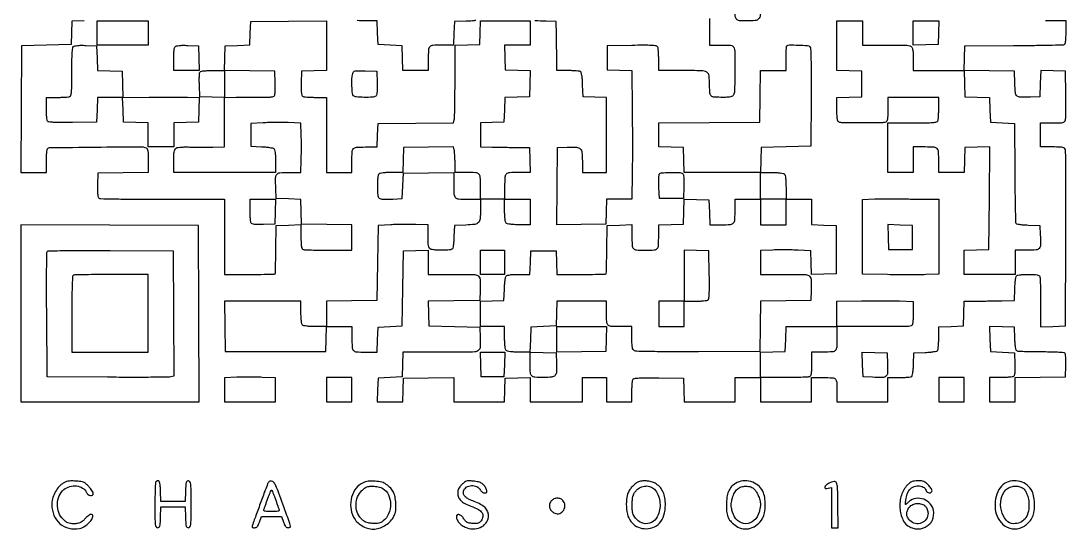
# Model space of a CAD drawing. Extents: x 156 to 936, y 95 to 969.
# Drawn here: x 156 to 936, y 95 to 474 of the extents above; entities that cross this region are included whole.
import ezdxf

# ---------------------------------------------------------------- set-up
doc = ezdxf.new("R2010")
doc.units = 0

msp = doc.modelspace()

# ---------------------------------------------------------------- linework, layer by layer
for points in [[(349.275315, 531.788914, -0.000016), (364.5, 531.706623)], [(669.841664, 475.923437, 0.00079), (669.851501, 469.24931, 0.002455), (669.887337, 464.75), (670, 456), (678.891592, 456, -0.004793), (684.396349, 455.94723, -0.053755), (686.564398, 455.671325, -0.1546), (687.677181, 455.003143, -0.121666), (688.331377, 453.75, -0.058976), (688.904316, 449.044755, -0.004002), (688.841506, 435.535192, -0.002413), (688.595883, 421.483809, -0.117814), (687.889059, 418.792704, -0.127222), (687.059359, 417.892168, -0.087347), (685.773263, 417.349961, -0.046247), (683.689277, 417.072629, -0.009968), (680.046604, 417, -0.012895), (673.480232, 417.169374, -0.166658), (671.238851, 418.069438, -0.197826), (670.216186, 420.092445, -0.019363), (670, 425.67273, 0.026778), (669.599772, 433.140333, 0.241842), (667.858128, 435.789052, 0.123846), (664.004839, 436.847722, 0.005423), (649.964816, 437), (632, 437), (631.984687, 445.25, 0.009035), (631.919865, 448.502688, 0.012063), (631.736503, 451.450577, 0.009356), (631.48003, 453.885205, 0.110913), (631.161306, 454.773242, 0.226527), (630.126519, 455.421641, 0.01557), (626.589823, 455.716146, 0.013555), (621.125155, 455.85189, 0.003139), (611.926619, 455.773242), (593.5, 455.5), (593.5, 446.5), (593.5, 437.5), (602.720581, 437.212863), (611.941163, 436.925727), (612.220581, 408.212863, -0.001351), (612.30776, 395.81071, -0.001041), (612.33814, 382.279716, -0.001052), (612.313591, 369.634464, -0.002515), (612.228407, 360.25), (611.956814, 341), (602.515933, 341), (593.075052, 341), (592.787526, 331.75), (592.5, 322.5), (574.234667, 322.251612), (555.969335, 322.003224), (556.234667, 350.751612), (556.5, 379.5), (563.734468, 379.793496, -0.020779), (570.581767, 379.786611, -0.176675), (573.376493, 378.630306, -0.185863), (574.694661, 375.977918, -0.023427), (575, 369.464816), (575, 361), (584, 361), (593, 361), (593.074074, 369.5, 0.000833), (593.102529, 373.536902, 0.000396), (593.126389, 378.734375, 0.000393), (593.142764, 384.167867, 0.000557), (593.148148, 389, 0.000558), (593.142763, 393.829354, 0.000394), (593.126389, 399.254188, 0.000398), (593.10253, 404.439381, 0.00084), (593.074074, 408.461067), (593, 416.922134), (584.25, 417.211067), (575.5, 417.5), (575.207902, 426.467001, 0.009786), (575.008289, 430.292364, 0.020298), (574.673305, 433.262875, 0.020215), (574.24575, 435.447011, 0.195149), (573.707902, 436.201688, 0.112618), (572.855762, 436.504907, 0.008743), (570.431384, 436.748365, 0.011595), (567.498009, 436.922842, 0.008591), (564.25, 436.984687), (556, 437), (555.920976, 445.75, 0.000753), (555.878466, 449.784501, 0.000414), (555.814941, 454.720312, 0.000413), (555.742218, 459.72731, 0.000662), (555.670976, 464), (555.5, 473.5), (548, 473.75303, -0.00835), (539.642263, 474.174822, -0.160196)], [(203.288393, 474.212982), (194.076786, 473.925964), (193.788393, 465.212982), (193.5, 456.5), (175, 456), (156.5, 455.5), (156.240208, 408.25), (155.980417, 361), (165.490208, 361), (175, 361), (175.015313, 369.25, -0.008229), (175.074722, 372.493581, -0.011221), (175.241942, 375.413192, -0.008228), (175.474744, 377.828008, -0.114884), (175.765313, 378.645972, -0.252456), (177.382126, 379.542137, -0.000391), (211.747753, 379.912015, -0.000873), (245.025423, 380.186072, -0.093495), (249.448471, 379.3814, -0.196579), (250.227567, 378.648852, -0.066477), (250.689496, 377.129852, -0.033764), (250.936574, 374.535593, -0.006863), (251, 369.915076), (251, 361.044131), (232.25, 360.772065), (213.5, 360.5), (213.208654, 351.58457, 0.007885), (213.136695, 347.326533, 0.025862), (213.278914, 344.51733, 0.037272), (213.608607, 342.672065, 0.189813), (214.208654, 341.842965, 0.137185), (215.305375, 341.507926, 0.000812), (225.989417, 341.270766, 0.003311), (238.223698, 341.100104, 0.002091), (252.5, 341.055213, -0.000139), (267.344423, 341.066495, -0.000166), (281.348438, 341.068596, -0.000143), (293.160224, 341.063071, -0.001077), (298.75, 341.046818), (308, 341), (308, 313), (308, 285), (316.75, 284.881396, 0.005012), (325.328262, 284.851109, 0.003382), (335.115193, 284.98085, 0.000493), (345.119941, 285.191036, 0.186055), (345.78088, 285.462638, 0.1986), (345.897641, 285.723469, 0.000315), (346.043619, 290.904301, 0.002369), (346.176649, 296.73775, 0.001453), (346.28088, 303.614214), (346.5, 321.5), (355.75, 321.787526), (365, 322.075052), (365, 313.144515, 0.006687), (365.062877, 308.443624, 0.034414), (365.311272, 305.851928, 0.069706), (365.782488, 304.347501, 0.192751), (366.581787, 303.606989, 0.081401), (367.755458, 303.364228, 0.002396), (372.815525, 303.178303, 0.00474), (378.792976, 303.044049, 0.003244), (385.581787, 303), (403, 303), (403, 312.477935), (403, 321.955869), (384.25, 322.227935), (365.5, 322.5), (365.212964, 331.712964), (364.925929, 340.925929), (355.712964, 341.212964), (346.5, 341.5), (346.201382, 348.988223, -0.01111), (346.059645, 357.023257, -0.170938), (346.977496, 359.591933, -0.207702), (349.234625, 360.765373, -0.017463), (355.950432, 361), (364.86276, 361), (365.18138, 370.52093, 0.004904), (365.282886, 374.812977, 0.003026), (365.322208, 379.862784, 0.003034), (365.300584, 384.854697, 0.005439), (365.213371, 388.95317), (364.926742, 397.86448), (355.452163, 398.18224, 0.006767), (351.155254, 398.268157, 0.004049), (346.046846, 398.259783, 0.004053), (340.960892, 398.169014, 0.007029), (336.738792, 398), (327.5, 397.5), (327.5, 389), (327.5, 380.5), (335.452616, 380.204288, -0.011934), (338.592986, 380.012379, -0.0156), (341.450258, 379.679152, -0.013166), (343.789339, 379.268892, -0.123819), (344.702616, 378.831844, -0.156616), (345.288322, 377.912736, -0.030079), (345.679152, 375.949592, -0.024173), (345.924766, 373.166961, -0.009926), (346, 369.377555), (346, 361), (308, 361), (270, 361), (270, 369.377555, -0.009118), (270.074186, 373.44514, -0.028987), (270.330524, 376.151611, -0.043883), (270.773344, 377.96035, -0.13844), (271.47458, 378.978903, -0.125079), (272.589189, 379.508902, -0.024523), (274.802749, 379.834299, -0.020936), (277.814653, 380.000288, -0.00977), (281.72458, 379.975462, 0.003165), (285.717686, 379.89735, 0.001862), (290.492533, 379.851957, 0.001862), (295.264977, 379.842131, 0.00318), (299.25, 379.874114), (308, 380), (308, 398.5), (308, 417), (316.75, 417.122144, -0.002545), (320.750441, 417.157626, -0.001461), (325.573438, 417.161763, -0.00146), (330.420176, 417.137607, -0.002435), (334.5, 417.085494, 0.009201), (338.041398, 417.088187, 0.012489), (341.235583, 417.229267, 0.009454), (343.871408, 417.461883, 0.12225), (344.791346, 417.79792, 0.184206), (345.390058, 418.649184, 0.036716), (345.719975, 420.512687, 0.025673), (345.862563, 423.334218, 0.007957), (345.791346, 427.58457), (345.5, 436.5), (326.712768, 436.772202), (307.925536, 437.044404), (308.212768, 446.272202), (308.5, 455.5), (317.711607, 455.787018), (326.923214, 456.074036), (327.211607, 464.787018), (327.5, 473.5), (355.75, 473.765573), (384, 474.031147), (384, 455.553099), (384, 437.075052), (374.75, 436.787526), (365.5, 436.5), (365.208654, 427.58457, 0.007874), (365.136581, 423.325344, 0.025891), (365.278743, 420.518036, 0.03736), (365.608404, 418.675579, 0.190691), (366.208654, 417.849883, 0.110447), (367.10652, 417.526866, 0.009524), (369.544105, 417.266784, 0.01219), (372.496014, 417.080961, 0.009158), (375.75, 417.015313), (384, 417), (384, 389), (384, 361), (393.5, 361), (403, 361), (403, 368.918213, -0.011383), (403.170301, 376.397567, -0.17474), (404.139643, 378.745608, -0.19588), (406.341584, 379.799592, -0.014894), (413.068056, 380), (421.922134, 380), (422.211067, 388.75), (422.5, 397.5), (450.637391, 397.765382), (478.774782, 398.030764), (479.373736, 400.265382, 0.058832), (479.614314, 401.920411, 0.001416), (479.800759, 409.69037, 0.003078), (479.937678, 418.814632, 0.002085), (479.986345, 429.212474), (480, 455.924948), (489.25, 456.212474), (498.5, 456.5), (498.788933, 465.25), (499.077866, 474), (517.538933, 474), (536, 474), (536, 465), (536, 456), (526.462474, 456), (516.924948, 456), (517.212474, 446.75), (517.5, 437.5), (526.785754, 437.212001), (536.071507, 436.924002), (535.785754, 427.212001), (535.5, 417.5), (526.287036, 417.212964), (517.074071, 416.925929), (516.787036, 407.712964), (516.5, 398.5), (507.75, 398.211067), (499, 397.922134), (499, 388.961067), (499, 380), (507.75, 379.893608, -0.000248), (511.784503, 379.842549, -0.000137), (516.720312, 379.776284, -0.000136), (521.727313, 379.706331, -0.000218), (526, 379.643608), (535.5, 379.5), (535.787526, 370.25), (536.075052, 361), (528.119313, 361, 0.011676), (520.578687, 360.823888, 0.180709), (518.23551, 359.821417, 0.191194), (517.190859, 357.550484, 0.01333), (517, 350.393011), (517, 341), (508, 341), (499, 341), (499, 350.393011, 0.013298), (498.809647, 357.54893, 0.19079), (497.767356, 359.820169, 0.18106), (495.429085, 360.823337, 0.011759), (487.918213, 361), (480, 361), (479.986345, 368.25, 0.007538), (479.936446, 371.192238, 0.008307), (479.797917, 374.0376, 0.007823), (479.601412, 376.461065, 0.04133), (479.364061, 377.771616), (478.755432, 380.043231), (460.127716, 379.771616), (441.5, 379.5), (441.212474, 370.25), (440.924948, 361), (432.662474, 361, 0.011159), (429.152513, 360.921656, 0.02038), (426.298731, 360.677383, 0.021131), (424.138013, 360.310039, 0.144682), (423.2, 359.8, 0.144765), (422.689713, 358.86117, 0.021112), (422.322455, 356.697258, 0.020356), (422.078287, 353.838136, 0.011122), (422, 350.319052, 0.019851), (422.245842, 344.129415, 0.208391), (423.41302, 341.942745, 0.16774), (425.947407, 341.054179, 0.01198), (433.520917, 341.199088), (440.5, 341.5), (441, 351), (441.5, 360.5), (460.25, 360.772065), (479, 361.044131), (479.013655, 353.272065, 0.010218), (479.199091, 344.917266, 0.169068), (480.210876, 342.366286, 0.201743), (482.524452, 341.219758, 0.015489), (489.616631, 341), (499, 341), (499, 333.19113, -0.021393), (498.710893, 326.437187, -0.172022), (497.445101, 323.649791, -0.172829), (494.709314, 322.289094, -0.021639), (488, 321.778245), (479.5, 321.5), (479.206033, 313.031844, -0.010674), (479.005667, 309.460658, -0.020911), (478.666992, 306.63313, -0.02067), (478.236162, 304.533237, -0.192561), (477.706033, 303.797157, -0.129551), (475.866154, 303.210824, -0.010011), (470.644524, 303.049855, -0.013912), (465.431055, 303.138633, -0.0543), (462.25, 303.630286, -0.119278), (460.998475, 304.312812, -0.151027), (460.330915, 305.440995, -0.053747), (460.053651, 307.610286, -0.004933), (460, 313.048011), (460, 321.86276), (450.75, 322.18138, 0.007), (446.521873, 322.267784, 0.004027), (441.426563, 322.25953, 0.004022), (436.307538, 322.168824, 0.006705), (432, 322), (422.5, 321.5), (422, 293.5), (421.5, 265.5), (402.75, 265.227935), (384, 264.955869), (384, 255.477935), (384, 246), (375.7, 246, -0.011084), (372.171507, 246.07823, -0.020332), (369.306878, 246.322289, -0.021091), (367.139671, 246.689458, -0.144849), (366.2, 247.2, -0.144849), (365.689458, 248.139671, -0.021091), (365.322289, 250.306878, -0.020332), (365.07823, 253.171507, -0.011084), (365, 256.7), (365, 265), (336.477935, 265), (307.955869, 265), (308.227935, 246.25), (308.5, 227.5), (346, 227.5), (383.5, 227.5), (383.787526, 236.75), (384.075052, 246), (393.537526, 246), (403, 246), (403, 238.081787, 0.011384), (403.170318, 230.602344, 0.174757), (404.139748, 228.254332, 0.195866), (406.341871, 227.20038, 0.014889), (413.069463, 227), (421.924948, 227), (422.212474, 236.25), (422.5, 245.5), (431.5, 246), (440.5, 246.5), (441, 274.5), (441.5, 302.5), (450.75, 302.787526), (460, 303.075052), (460, 294.037526), (460, 285), (468.75, 284.881396, 0.003027), (472.795634, 284.851055, 0.001644), (477.768566, 284.860216, 0.001637), (482.828258, 284.902736, 0.002591), (487.164267, 284.975847, -0.019262), (494.674845, 284.85209, -0.185883), (497.533389, 283.566736, -0.187161), (498.781104, 280.70084, -0.019572), (498.79184, 273.237562), (498.5, 265.5), (479.212762, 265.228277), (459.925523, 264.956554), (460.212762, 255.728277), (460.5, 246.5), (479.5, 246), (498.5, 245.5), (498.793771, 237.655204, -0.020874), (498.764749, 230.925431, -0.193672), (497.5792, 228.331242, -0.177891), (494.871445, 227.16263, -0.017115), (487.581735, 227.008761, 0.002138), (482.852828, 227.050596, 0.000646), (475.67097, 227.074141, 0.000647), (467.617769, 227.079714, 0.000704), (459.787526, 227.063971), (441.075052, 227), (440.787526, 217.75), (440.5, 208.5), (431.5, 208), (422.5, 207.5), (422.211067, 198.75), (421.922134, 190), (431.422134, 190), (440.922134, 190), (441.211067, 198.75), (441.5, 207.5), (460.25, 207.772065), (479, 208.044131), (479, 199.022065), (479, 190), (497.961067, 190), (516.922134, 190), (517.211067, 198.75), (517.5, 207.5), (526.75, 207.787526), (536, 208.075052), (536, 199.037526), (536, 190), (555.5, 190), (575, 190), (575, 199), (575, 208), (584, 208), (593, 208), (593, 199), (593, 190), (602.5, 190), (612, 190), (612.015313, 197.75, -0.009606), (612.080176, 200.811093, -0.012651), (612.263497, 203.597452, -0.010132), (612.520454, 205.897394, -0.108925), (612.838694, 206.773242, -0.226527), (613.873481, 207.421641, -0.01557), (617.410177, 207.716146, -0.013555), (622.874845, 207.85189, -0.003139), (632.073381, 207.773242), (650.5, 207.5), (650.788933, 198.75), (651.077866, 190), (670.038933, 190), (689, 190), (689, 199), (689, 208), (698.5, 208), (708, 208), (708, 199), (708, 190), (727, 190), (746, 190), (746, 199), (746, 208), (754.893011, 208, -0.014293), (761.629342, 207.807402, -0.190034), (763.840438, 206.785965, -0.179949), (764.821795, 204.50542, -0.01257), (765, 197.418213), (765, 190), (784, 190), (803, 190), (803, 199), (803, 208), (811.25, 208.015313, 0.008579), (814.497876, 208.077072, 0.011582), (817.430835, 208.251296, 0.008725), (819.854929, 208.494381, 0.112667), (820.706033, 208.797157, 0.192561), (821.236162, 209.533237, 0.02067), (821.666992, 211.63313, 0.020911), (822.005667, 214.460658, 0.010674), (822.206033, 218.031844), (822.5, 226.5), (830.968156, 226.793967, 0.010674), (834.539342, 226.994333, 0.020911), (837.36687, 227.333008, 0.02067), (839.466763, 227.763838, 0.192561), (840.202843, 228.293967, 0.112531), (840.505585, 229.144249, 0.008778), (840.748704, 231.558142, 0.011623), (840.922925, 234.478979, 0.008617), (840.984687, 237.712474), (841, 245.924948), (850.25, 246.212474), (859.5, 246.5), (859.787526, 255.75), (860.075052, 265), (869.287526, 265.050092, 0.001259), (873.501058, 265.083614, 0.000721), (878.584461, 265.144193, 0.000721), (883.695161, 265.219838, 0.0012), (888, 265.300092), (897.5, 265.5), (897.792098, 274.467001, -0.009786), (897.991711, 278.292364, -0.020298), (898.326695, 281.262875, -0.020215), (898.75425, 283.447011, -0.195149), (899.292098, 284.201688, -0.110262), (900.130279, 284.504342, -0.009661), (902.390313, 284.748365, -0.012299), (905.127606, 284.922796, -0.00926), (908.143011, 284.984687, -0.008442), (912.089976, 284.925952, -0.038989), (914.35885, 284.676047, -0.076097), (915.70187, 284.201663, -0.180148), (916.393011, 283.418213, -0.081739), (916.635941, 282.239742, -0.00228), (916.821697, 277.026577, -0.004617), (916.955962, 270.875559, -0.003148), (917, 263.880687), (917, 245.924948), (926.25, 246.212474), (935.5, 246.5), (935.773353, 311, 0.0008), (935.838997, 335.887072, 0.001267), (935.807077, 357.214063, 0.00027), (935.721383, 375.962205, 0.057926), (935.504301, 377.75, 0.122696), (934.850316, 379.003959, 0.154689), (933.732751, 379.672269, 0.053344), (931.549255, 379.947567, 0.004708), (925.980948, 380), (917, 380), (917, 389), (917, 398), (925.980948, 398, 0.004723), (931.546285, 398.052569, 0.05326), (933.733241, 398.32806, 0.153853), (934.855448, 398.996239, 0.122337), (935.516124, 400.25, 0.054093), (935.724896, 401.805286, 0.002845), (935.823778, 406.832812, 0.00446), (935.854068, 412.824029, 0.003227), (935.785177, 419.5), (935.5, 436.5), (926.286659, 436.787041), (917.073318, 437.074081), (916.786659, 427.287041), (916.5, 417.5), (909.520917, 417.199088, -0.012739), (901.942653, 417.065605, -0.177046), (899.421808, 418.009645, -0.194277), (898.223546, 420.321238, -0.015844), (897.787398, 427.259666), (897.5, 436.5), (878.712768, 436.772202), (859.925536, 437.044404), (860.212768, 446.272202), (860.5, 455.5), (896.845438, 455.679634, 0.001368), (910.878621, 455.787401, 0.002154), (922.926994, 455.964827, 0.000525), (933.465449, 456.176508, 0.086533), (934.595438, 456.398249, 0.215069), (935.275674, 457.0849, 0.050891), (935.693047, 458.683889, 0.030516), (935.933725, 461.275052, 0.007901), (936, 465.468615), (936, 474), (928.081787, 474, -0.011337), (920.606774, 474.169516, -0.173918)], [(495.49905, 474.366791, -0.037901), (492.93857, 474.012102, -0.007211), (488.23554, 473.788722), (479.5, 473.5), (479.211067, 464.75), (478.922134, 456), (470.068056, 456, 0.014894), (463.341584, 455.799592, 0.19588), (461.139643, 454.745608, 0.17474), (460.170301, 452.397567, 0.011383), (460, 444.918213), (460, 437), (450.537526, 437), (441.075052, 437), (440.787526, 446.25), (440.5, 455.5), (431.5, 456), (422.5, 456.5), (422.211067, 465.25), (421.922134, 474), (413.496251, 474, -0.022368), (407.033259, 474.289271, -0.185588)]]:
    msp.add_lwpolyline(points, format="xyb")
for points in [[(706.418213, 493.393011, -0.187357), (707.210871, 492.673841, -0.072351), (707.684529, 491.240199, -0.036286), (707.935508, 488.790701, -0.007391), (708, 484.428195, -0.021007), (707.734816, 478.11911, -0.169857), (706.569753, 475.513823, -0.180922), (704.073611, 474.290121, -0.024464), (698.147529, 474, -0.017119), (692.19278, 474.203943, -0.192993), (690.10565, 475.211547, -0.173357), (689.175063, 477.434699, -0.013282), (689, 484.023655, -0.008406), (689.0681, 488.073816, -0.024951), (689.299786, 490.841487, -0.032381), (689.66943, 492.682516, -0.2353), (690.25, 493.337719, -0.087965), (692.448695, 493.801874, -0.007288), (698.311475, 493.907393, -0.007415), (704.167873, 493.84057, -0.085248)], [(784, 465), (784, 456), (792.75, 455.874114, 0.00318), (796.735023, 455.842131, 0.001862), (801.507467, 455.851957, 0.001862), (806.282314, 455.89735, 0.003165), (810.27542, 455.975462, -0.00977), (814.185347, 456.000288, -0.020936), (817.197251, 455.834299, -0.024523), (819.410811, 455.508902, -0.125079), (820.52542, 454.978903, -0.13844), (821.226656, 453.96035, -0.043883), (821.669476, 452.151611, -0.028987), (821.925814, 449.44514, -0.009118), (822, 445.377555), (822, 437), (840.963788, 437), (859.927576, 437), (860.213788, 427.25), (860.5, 417.5), (869.712964, 417.212964), (878.925929, 416.925929), (879.212964, 407.712964), (879.5, 398.5), (888.5, 398), (897.5, 397.5), (897.754752, 361, 0.001128), (897.884777, 346.920987, 0.00179), (898.066465, 334.866324, 0.000377), (898.272113, 324.269883, 0.0839), (898.458167, 323.289612, 0.243594), (899.067468, 322.735562, 0.024809), (901.039034, 322.314407, 0.022707), (903.855322, 321.987851, 0.00928), (907.703415, 321.789612), (916.5, 321.5), (916.800912, 314.520917, -0.012322), (916.941866, 306.88044, -0.176722), (916.009281, 304.372662, -0.202101), (913.732324, 303.227183, -0.01682), (906.980948, 303), (898, 303), (898, 294), (898, 285), (879, 285), (860, 285), (860, 293.962474), (860, 302.924948), (869.25, 303.212474), (878.5, 303.5), (878.761918, 341.787684), (879.023837, 380.075367), (869.761918, 379.787684), (860.5, 379.5), (860.212474, 370.25), (859.924948, 361), (850.462474, 361), (841, 361), (841, 368.918213, 0.01141), (840.829247, 376.400012, 0.175208), (839.85745, 378.747254, 0.195511), (837.650479, 379.800362, 0.014768), (830.893011, 380), (822, 380), (822, 370.5), (822, 361), (812.5, 361), (803, 361), (803, 379.5), (803, 398), (821.393011, 398, 0.002472), (831.723448, 398.051073, 0.018295), (836.640441, 398.27975, 0.036273), (839.393178, 398.711497, 0.24904), (840.393011, 399.581787, 0.06844), (840.631074, 400.599719, 0.007317), (840.821697, 403.0249, 0.008902), (840.955615, 405.933927, 0.00705), (841, 409.081787), (841, 417), (822, 417), (803, 417), (803, 408.106989, -0.00673), (802.937024, 403.428287, -0.034532), (802.688469, 400.845898, -0.06988), (802.217093, 399.346128, -0.192406), (801.418213, 398.606989, -0.089988), (798.567048, 398.067772, -0.001855), (784, 398.013724, -0.001855), (769.432952, 398.067772, -0.089988), (766.581787, 398.606989, -0.192061), (765.783328, 399.344751, -0.070053), (765.311792, 400.839867, -0.03465), (765.063076, 403.412948, -0.006773), (765, 408.069463), (765, 416.924948), (774.25, 417.212474), (783.5, 417.5), (783.5, 427), (783.5, 436.5), (774.25, 436.787526), (765, 437.075052), (765, 455.537526), (765, 474), (774.5, 474), (784, 474)], [(212.787036, 446.287036), (213.074071, 437.074071), (222.287036, 436.787036), (231.5, 436.5), (231.786519, 426.724571), (232.073037, 416.949142), (251.786519, 417.081529, -0.000744), (259.97841, 417.124356, -0.000712), (268.290501, 417.143609, -0.000705), (275.626217, 417.139816, -0.002561), (280.287526, 417.106959), (289.075052, 417), (288.787526, 407.75), (288.5, 398.5), (279.25, 398.212474), (270, 397.924948), (270, 388.962474), (270, 380), (260.5, 380), (251, 380), (251, 388.962474), (251, 397.924948), (241.75, 398.212474), (232.5, 398.5), (232.212474, 407.75), (231.924948, 417), (222.5, 417), (213.075052, 417), (212.787526, 407.75), (212.5, 398.5), (194.546696, 398.269936, -0.003387), (185.80929, 398.21716, -0.013149), (180.398754, 398.363442, -0.01367), (176.801929, 398.65421, -0.228051), (175.812009, 399.269936, -0.112035), (175.503528, 400.134327, -0.008952), (175.255659, 402.562106, -0.011755), (175.078167, 405.500405, -0.008742), (175.015313, 408.75), (175, 417), (182.918213, 417, 0.00705), (186.066073, 417.044385, 0.008902), (188.9751, 417.178303, 0.007317), (191.400281, 417.368926, 0.06844), (192.418213, 417.606989, 0.246394), (193.284593, 418.592366, 0.037978), (193.719073, 421.248473, 0.01896), (193.948499, 425.994183, 0.002598), (194, 435.906989, -0.003777), (194.063361, 444.294962, -0.012532), (194.284947, 449.808055, -0.012968), (194.630282, 453.585406, -0.168646), (195.236619, 454.836619, -0.141627), (196.215618, 455.376564, -0.030081), (198.156875, 455.694801, -0.024175), (200.863904, 455.841129, -0.010354), (204.486619, 455.786619), (212.5, 455.5)], [(288.787526, 446.25), (289.075052, 437), (279.537526, 437), (270, 437), (270, 445.3, -0.010869), (270.078193, 448.896692, -0.021373), (270.324495, 451.746533, -0.023516), (270.70151, 453.866807, -0.141534), (271.236619, 454.836619, -0.141627), (272.215618, 455.376564, -0.030081), (274.156875, 455.694801, -0.024175), (276.863904, 455.841129, -0.010354), (280.486619, 455.786619), (288.5, 455.5)], [(744.85218, 454.678113, -0.166001), (745.391525, 453.261234, -0.002903), (745.632274, 444.936878, -0.005535), (745.768095, 433.654429, -0.001784), (745.724624, 416.928113), (745.5, 380.5), (727, 380), (708.5, 379.5), (708.212474, 370.25), (707.924948, 361), (716.262474, 361, -0.01101), (719.809501, 360.921884, -0.020283), (722.684979, 360.678036, -0.021051), (724.858679, 360.311042, -0.145015), (725.8, 359.8, -0.147006), (726.316915, 358.838945, -0.020534), (726.681818, 356.584848, -0.019692), (726.923212, 353.57572, -0.010168), (727, 349.8), (727, 341), (736.5, 341), (746, 341), (746, 331.537526), (746, 322.075052), (755.25, 321.787526), (764.5, 321.5), (764.5, 303.5), (764.5, 285.5), (755.289473, 285.212997), (746.078945, 284.925993), (745.789473, 293.712997), (745.5, 302.5), (736, 303, 0.006938), (731.692458, 303.166817, 0.004162), (726.573437, 303.251332, 0.004166), (721.478137, 303.250578, 0.007241), (717.25, 303.15347), (708, 302.806941), (708, 293.90347), (708, 285), (716.75, 284.877856, 0.003081), (720.761632, 284.846577, 0.001745), (725.621493, 284.855586, 0.001741), (730.520626, 284.898823, 0.002865), (734.663595, 284.973564, -0.021345), (741.781619, 284.838912, -0.189825), (744.56881, 283.537683, -0.181798), (745.785214, 280.653825, -0.019299), (745.79184, 273.237562), (745.5, 265.5), (726.771984, 265.228016), (708.043969, 264.956031), (707.771984, 246.228016), (707.5, 227.5), (661.637336, 227.275112, -0.001569), (641.849526, 227.240171, -0.003768), (627.188551, 227.37076, -0.001529), (615.655382, 227.595677, -0.11775), (613.887336, 228.060296, -0.130025), (612.900118, 228.979976, -0.091651), (612.335572, 230.395836, -0.042353), (612.064581, 232.806033, -0.006828), (612, 237.535184), (612, 246), (603.106989, 246, -0.014768), (596.349521, 246.199638, -0.195511), (594.14255, 247.252746, -0.175208), (593.170753, 249.599988, -0.01141), (593, 257.081787), (593, 265), (574.537526, 265), (556.075052, 265), (555.787526, 255.75), (555.5, 246.5), (546, 246), (536.5, 245.5), (536.212959, 236.286659), (535.925919, 227.073318), (545.712959, 226.786659), (555.5, 226.5), (555.796198, 218.520365, -0.023411), (555.736324, 212.354832, -0.167714), (554.623376, 209.638483, -0.185309), (552.13495, 208.33303, -0.029742), (546.55887, 208.013655, -0.013691), (539.594004, 208.22011, -0.178439), (537.258312, 209.235762, -0.188471), (536.206213, 211.500529, -0.01558), (536, 218.116631), (536, 227), (527.7, 227, -0.011084), (524.171507, 227.07823, -0.020332), (521.306878, 227.322289, -0.021091), (519.139671, 227.689458, -0.144849), (518.2, 228.2, -0.144849), (517.689458, 229.139671, -0.021091), (517.322289, 231.306878, -0.020332), (517.07823, 234.171507, -0.011084), (517, 237.7), (517, 246), (508, 246), (499, 246), (499, 255.461067), (499, 264.922134), (507.75, 265.211067), (516.5, 265.5), (516.793676, 273.950164, -0.011302), (516.984907, 277.281363, -0.014976), (517.317974, 280.299919, -0.012295), (517.728174, 282.772011, -0.126595), (518.166121, 283.700164, -0.156154), (519.085135, 284.286976, -0.030334), (521.039488, 284.678687, -0.024312), (523.810166, 284.924657, -0.009983), (527.583512, 285), (535.922134, 285), (536.211067, 293.75), (536.5, 302.5), (546, 302.5), (555.5, 302.5), (555.788933, 293.75), (556.077866, 285), (564.788933, 284.877856, 0.005162), (573.119107, 284.847057, 0.003579), (582.536042, 284.976865, 0.000556), (592.107371, 285.18798, 0.185032), (592.78088, 285.464115, 0.199323), (592.897639, 285.723972, 0.000314), (593.043619, 290.904735, 0.002369), (593.176649, 296.737851, 0.001453), (593.28088, 303.614214), (593.5, 321.5), (602.75, 321.787526), (612, 322.075052), (612, 314.119313, 0.011258), (612.168995, 306.614695, 0.173567), (613.13335, 304.260207, 0.196922), (615.326264, 303.202315, 0.015154), (622, 303, 0.015079), (628.670847, 303.201228, 0.196125), (630.864219, 304.254386, 0.17427), (631.829959, 306.59885, 0.011418), (632, 314.044262), (632, 321.924948), (641.25, 322.212474), (650.5, 322.5), (650.788016, 331.787023), (651.076031, 341.074046), (660.288016, 340.787023), (669.5, 340.5), (669.787526, 331.25), (670.075052, 322), (678.920894, 322, 0.016903), (685.560646, 322.224533, 0.201372), (687.810132, 323.353181, 0.167242), (688.799195, 325.85182, 0.010904), (688.986345, 333.75), (689, 341), (698.5, 341), (708, 341), (708, 351), (708, 361), (679.537526, 361), (651.075052, 361), (650.787526, 370.25), (650.5, 379.5), (641.25, 379.787526), (632, 380.075052), (632, 389.025501), (632, 397.97595), (669.75, 398.237975), (707.5, 398.5), (707.771593, 417.75), (708.043186, 437), (717.521593, 437), (727, 437), (727, 445.833333, -0.007039), (727.048334, 449.266524, -0.010477), (727.195833, 452.267708, -0.005871), (727.400808, 454.76784, -0.174709), (727.666667, 455.333333, -0.197983), (729.572942, 456.126933, -0.010421), (736.312902, 456.010547, -0.010307), (743.047601, 455.614623, -0.202382)], [(308, 426.962474), (308, 416.924948), (298.75, 417.212474), (289.5, 417.5), (289.206869, 425.916411, -0.006125), (289.131923, 429.23728, -0.008183), (289.150171, 432.252242, -0.006003), (289.236697, 434.764851, -0.080166), (289.425484, 435.666411, -0.229424), (290.107171, 436.305742, -0.040888), (291.860688, 436.698919, -0.027101), (294.629722, 436.933896, -0.007617), (298.968615, 437), (308, 437)], [(421.791346, 427.58457, -0.007874), (421.863419, 423.325344, -0.025891), (421.721257, 420.518036, -0.03736), (421.391596, 418.675579, -0.190691), (420.791346, 417.849883, -0.132959), (418.304509, 417.077946, -0.014429), (412.243874, 417.030935, -0.012557), (406.142243, 417.313098, -0.18044), (404.2, 418.2, -0.176723), (403.370478, 419.982491, -0.012996), (403.04323, 425.453932, -0.018738), (403.06392, 431.012953, -0.055192), (403.639985, 434.78709, -0.110763), (404.30988, 436.066437, -0.165116), (405.383551, 436.710791, -0.057007), (407.450552, 436.916833, -0.004686), (412.876331, 436.78709), (421.5, 436.5)], [(649.791346, 360.150117, -0.190691), (650.391596, 359.324421, -0.03736), (650.721257, 357.481964, -0.025891), (650.863419, 354.674656, -0.007874), (650.791346, 350.41543), (650.5, 341.5), (641.5, 341.5), (632.5, 341.5), (632.206869, 349.916411, -0.006125), (632.131923, 353.23728, -0.008183), (632.150171, 356.252242, -0.006003), (632.236697, 358.764851, -0.080166), (632.425484, 359.666411, -0.29114), (633.791177, 360.678504, -0.010827), (640.480552, 361.009896, -0.015086), (647.050755, 360.994635, -0.134007)], [(345.787526, 331.75), (345.5, 322.5), (337.085653, 322.206902, -0.008519), (333.085459, 322.135766, -0.027159), (330.4185, 322.278749, -0.039341), (328.659703, 322.610638, -0.187221), (327.850966, 323.206902, -0.110402), (327.527533, 324.105717, -0.00954), (327.267102, 326.54359, -0.012203), (327.081041, 329.495888, -0.00917), (327.015313, 332.75), (327, 341), (336.537526, 341), (346.075052, 341)], [(536, 331.5), (536, 322), (527.7, 322, -0.011084), (524.171507, 322.07823, -0.020332), (521.306878, 322.322289, -0.021091), (519.139671, 322.689458, -0.144849), (518.2, 323.2, -0.144849), (517.689458, 324.139671, -0.021091), (517.322289, 326.306878, -0.020332), (517.07823, 329.171507, -0.011084), (517, 332.7), (517, 341), (526.5, 341), (536, 341)], [(831.75, 341.063793), (841, 341), (841, 313.036212), (841, 285.072424), (831.25, 284.786212, -0.005573), (826.247186, 284.695144, -0.001813), (818.85625, 284.669796, -0.001807), (810.643566, 284.70109, -0.002035), (802.75, 284.791817), (784, 285.083634), (784, 313.004291), (784, 340.924948), (793.25, 341.212474, -0.004156), (797.51219, 341.309506, -0.002297), (802.720312, 341.360841, -0.002289), (807.999661, 341.364454, -0.003681), (812.5, 341.313793, 0.000868), (817.000323, 341.237811, 0.00054), (822.279688, 341.163546, 0.000542), (827.487862, 341.101549, 0.000981)], [(269.759875, 255.77153), (270.019749, 209.043061), (267.759875, 208.494001, -0.057675), (266.004934, 208.276836, -0.000538), (252.945088, 208.187752, -0.00181), (237.910959, 208.155786, -0.001169), (220.5, 208.222471), (175.5, 208.5), (175.239372, 254.5, -0.000997), (175.174287, 272.225103, -0.001596), (175.197198, 287.357597, -0.000282), (175.267665, 300.72814, -0.090314), (175.461789, 301.759906, -0.301449), (176.45055, 302.464468, -0.003096), (185.402033, 302.70934, -0.005599), (198.68089, 302.841585, -0.001079), (222.722417, 302.759906), (269.5, 302.5)], [(650.936029, 293.287526, 0.001491), (650.920326, 288.86914, 0.000913), (650.926856, 283.657898, 0.000915), (650.952181, 278.497702, 0.001628), (650.994633, 274.25), (651.117209, 265), (641.558604, 265), (632, 265), (632, 255.5), (632, 246), (641.5, 246), (651, 246), (651, 255.5), (651, 265), (659.25, 265.015313, 0.009039), (662.502728, 265.080161, 0.012067), (665.450739, 265.263597, 0.009361), (667.885456, 265.520179, 0.110898), (668.773792, 265.839034, 0.225497), (669.420432, 266.866523, 0.016205), (669.716418, 270.310485, 0.013907), (669.852313, 275.635503, 0.003244), (669.773792, 284.573721), (669.5, 302.5), (660.25, 302.787526), (651, 303.075052)], [(195.25, 284.337719, 0.286605), (194.579791, 283.416621, 0.006896), (194.265434, 277.906228, 0.008864), (194.055066, 269.647433, 0.001935), (194, 255.416667), (194, 227), (222.5, 227), (251, 227), (251, 256), (251, 285), (223.75, 284.921053, 0.001717), (213.21496, 284.854351, 0.002675), (204.1375, 284.717133, 0.000767), (196.247198, 284.543529, 0.090243)], [(821.984687, 256.683587, -0.009382), (821.918022, 253.453458, -0.012421), (821.72919, 250.518081, -0.00983), (821.46462, 248.094691, -0.109622), (821.136411, 247.186477, -0.187083), (820.304599, 246.572623, -0.036226), (818.437012, 246.206766, -0.025722), (815.616033, 246.010126, -0.008179), (811.401724, 246.00253, 0.002366), (806.74442, 246.048278, 0.000698), (799.607069, 246.07464, 0.000701), (791.581411, 246.081828, 0.000754), (783.75, 246.066053), (765, 246), (765, 238.081787, -0.01141), (764.829247, 230.599988, -0.175208), (763.85745, 228.252746, -0.195511), (761.650479, 227.199638, -0.014768), (754.893011, 227), (746, 227), (746, 218.106989, -0.00673), (745.937024, 213.428287, -0.034532), (745.688469, 210.845898, -0.06988), (745.217093, 209.346128, -0.192406), (744.418213, 208.606989, -0.081401), (743.244542, 208.364228, -0.002396), (738.184475, 208.178303, -0.00474), (732.207024, 208.044049, -0.003244), (725.418213, 208), (708, 208), (708, 217.462474), (708, 226.924948), (717.25, 227.212474), (726.5, 227.5), (726.787526, 236.75), (727.075052, 246), (746.037526, 246), (765, 246), (765, 255.477935), (765, 264.955869), (783.25, 265.227935, -0.002221), (790.988621, 265.308914, -0.001894), (799.15, 265.327134, -0.001909), (806.574392, 265.287242, -0.005417), (811.75, 265.183587), (822, 264.867173)], [(879.211971, 236.788029), (879.5, 227.5), (888.5, 227), (897.5, 226.5), (897.793098, 218.085653, -0.008519), (897.864234, 214.085459, -0.027159), (897.721251, 211.4185, -0.039341), (897.389362, 209.659703, -0.187221), (896.793098, 208.850966, -0.110402), (895.894283, 208.527533, -0.00954), (893.45641, 208.267102, -0.012203), (890.504112, 208.081041, -0.00917), (887.25, 208.015313), (879, 208), (879, 199), (879, 190), (888.5, 190), (898, 190), (898, 198.977935), (898, 207.955869), (916.75, 208.227935), (935.5, 208.5), (935.792979, 216.907021, 0.010316), (935.839659, 220.193345, 0.014716), (935.73505, 223.109325, 0.01059), (935.527995, 225.497896, 0.171078), (935.184355, 226.215645, 0.182578), (934.382383, 226.577852, 0.003244), (929.579486, 226.849771, 0.007667), (923.917253, 227.046516, 0.004982), (917.370032, 227.10829, -0.004041), (910.802974, 227.157893, -0.006076), (905.077422, 227.31704, -0.002722), (900.214455, 227.537894, -0.126353), (899.272624, 227.831509, -0.197612), (898.756422, 228.543937, -0.01937), (898.33017, 230.66752, -0.020395), (897.992896, 233.498673, -0.010772), (897.793967, 237.031844), (897.5, 245.5), (888.211971, 245.788029), (878.923942, 246.076058)], [(802.788514, 217.778718, -0.017872), (802.770984, 211.215167, -0.210428), (801.678754, 208.972515, -0.176334), (799.182645, 208.050889, -0.011928), (791.479083, 208.199088), (784.5, 208.5), (784.211971, 217.788029), (783.923942, 227.076058), (793.211971, 226.788029), (802.5, 226.5)], [(317.075991, 208.212474), (308, 207.924948), (308, 198.962474), (308, 190), (327, 190), (346, 190), (346, 198.933587), (346, 207.867173), (336.075991, 208.183587, 0.004663), (331.617069, 208.284142, 0.002926), (326.401087, 208.322593, 0.002936), (321.265615, 208.300245, 0.005361)], [(187, 128.829533, 0.074873), (183.876986, 125.978477, 0.053454), (181.300266, 121.998992, 0.052611), (179.586657, 117.483217, 0.065694), (179.021962, 113.03811, 0.097976), (180.629645, 105.113996, 0.118161), (185.09777, 98.995215, 0.120081), (191.790416, 95.630715, 0.103428), (199.678869, 95.467578, 0.108116), (204.049224, 97.319669, 0.065371), (208.192291, 101.154596, 0.129812), (209.726614, 104.454146, 0.467085), (208.432848, 106, 0.130351), (207.622639, 105.785126, 0.026222), (206.3564, 104.971875, 0.026062), (204.943487, 103.839885, 0.021776), (203.564771, 102.5, -0.024939), (201.585045, 100.600217, -0.076152), (200.014725, 99.609311, -0.076999), (198.229602, 99.139754, -0.025885), (195.531923, 99, -0.026156), (192.883695, 99.138628, -0.071017), (191.065399, 99.595938, -0.071997), (189.461939, 100.539604, -0.027436), (187.526097, 102.273903, -0.109894), (184.302088, 107.342885, -0.093593), (183.284528, 113.610844, -0.094929), (184.623318, 119.741735, -0.117285), (188.095612, 124.426999, -0.106086), (192.491579, 126.761178, -0.099727), (197.560821, 127.157114, -0.108478), (202.052292, 125.583663, -0.14863), (204.868104, 122.390135, 0.120484), (206.094496, 120.833665, 0.124305), (207.88709, 120.041075, 0.18771), (209.361942, 120.343328, 0.254691), (210, 121.514685, 0.122435), (209.799288, 122.322063, 0.022129), (209.009394, 123.66537, 0.022679), (207.91879, 125.189258, 0.018828), (206.627725, 126.709159, 0.02632), (204.489735, 128.808801, 0.082189), (202.786406, 129.876017, 0.068841), (200.66791, 130.435581, 0.014803), (196.877725, 130.782078, 0.014371), (193.314042, 130.899095, 0.049851), (191.021, 130.67936, 0.063704), (189.123698, 130.045575, 0.035218)], [(256.666667, 130.333333, 0.187071), (256.397132, 129.722453, 0.001897), (256.195833, 124.917708, 0.005817), (256.04814, 119.333838, 0.003703), (256, 112.833333, 0.001963), (256.041615, 102.235498, 0.026991), (256.279078, 98.399373, 0.101039), (256.856817, 96.63942, 0.269294), (257.957936, 96, 0.164207), (259.008978, 96.354742, 0.160667), (259.64141, 97.276855, 0.055115), (259.981863, 99.231624, 0.006162), (260.207936, 103.75), (260.5, 111.5), (269.5, 111.5), (278.5, 111.5), (278.792064, 103.75, 0.006162), (279.018137, 99.231624, 0.055115), (279.35859, 97.276855, 0.160667), (279.991022, 96.354742, 0.164207), (281.042064, 96, 0.274756), (282.146947, 96.656723, 0.097008), (282.722029, 98.484496, 0.025991), (282.958715, 102.461115, 0.00187), (283, 113.5, 0.00187), (282.958715, 124.538885, 0.025991), (282.722029, 128.515504, 0.097008), (282.146947, 130.343277, 0.274756), (281.042064, 131, 0.164207), (279.991022, 130.645258, 0.160667), (279.35859, 129.723145, 0.055115), (279.018137, 127.768376, 0.006162), (278.792064, 123.25), (278.5, 115.5), (269.5, 115.5), (260.5, 115.5), (260.207936, 123.25, 0.009151), (260.004998, 126.872045, 0.031825), (259.682895, 129.192992, 0.051713), (259.241908, 130.594412, 0.299121), (258.624602, 131, 0.045119), (258.081293, 130.950872, 0.036973), (257.51681, 130.804167, 0.038365), (257.01482, 130.589038, 0.076104)], [(340.130496, 128.81934, 0.001573), (338.302244, 123.913851, 0.000231), (334.636493, 113.968517, 0.000205), (330.959726, 103.966389, 0.002025), (329.4311, 99.75, 0.008186), (328.616156, 97.350325, 0.137117), (328.584157, 96.519131, 0.300971), (329.022305, 96.109275, 0.041862), (330.325193, 96, 0.098876), (331.488528, 96.232322, 0.115382), (332.40111, 96.889306, 0.074554), (333.194102, 98.13127, 0.02165), (334.030834, 100.25), (335.5, 104.5), (343, 104.5), (350.5, 104.5), (351.969166, 100.25, 0.021645), (352.806071, 98.130766, 0.074599), (353.599076, 96.888969, 0.115448), (354.511886, 96.232221, 0.09877), (355.675985, 96, 0.143758), (356.824037, 96.337049, 0.287965), (357.210376, 97.159992, 0.05441), (356.766591, 99.050627, 0.002535), (354.543347, 105.25, 0.000988), (348.450226, 121.870822, 0.016623), (346.242887, 127.293098, 0.055671), (344.73562, 129.859279, 0.197361), (343.129566, 130.81934, 0.074042), (342.122053, 130.820603, 0.110847), (341.303916, 130.505766, 0.101517), (340.650415, 129.845581, 0.054573)], [(411.379122, 129.618381, 0.123678), (406.116601, 125.43784, 0.095197), (402.825044, 118.853176, 0.090407), (402.108126, 111.200436, 0.097318), (404.185974, 104, 0.075166), (406.745774, 100.452146, 0.062529), (410.393332, 97.557387, 0.062418), (414.650499, 95.649785, 0.074284), (419, 95, 0.07559), (423.147826, 95.630674, 0.055047), (427.429457, 97.500621, 0.055177), (431.188437, 100.252849, 0.077133), (433.785396, 103.5, 0.032205), (434.948635, 105.870154, 0.052497), (435.582099, 108.016698, 0.04282), (435.826258, 110.539562, 0.014638), (435.75863, 114.218033, 0.033339), (435.209049, 119.004914, 0.070495), (434.030417, 122.541176, 0.074917), (431.970393, 125.475908, 0.041996), (428.701649, 128.373429, 0.10189), (425.383704, 129.928357, 0.040879), (420.406651, 130.698175, 0.040915), (415.267404, 130.646579, 0.08354)], [(426.066492, 125.301651, -0.152819), (430.248023, 120.666019, -0.104902), (431.815782, 113.707873, -0.100677), (430.437325, 106.466359, -0.129171), (426.37118, 101.069606, -0.040912), (424.633625, 99.91526, -0.072198), (423.025056, 99.308919, -0.057143), (421.064092, 99.107871, -0.017468), (418.082013, 99.24791, -0.02074), (415.123118, 99.614699, -0.06116), (413.16068, 100.193858, -0.071578), (411.571994, 101.17239, -0.03667), (409.885622, 102.801981, -0.096927), (406.990761, 107.675868, -0.093047), (406.091026, 113.353943, -0.093019), (407.311734, 118.973207, -0.096796), (410.478869, 123.678869, -0.02671), (412.439601, 125.440606, -0.071581), (414.049837, 126.396365, -0.071592), (415.864088, 126.859248, -0.026723), (418.495708, 127, -0.030419), (420.520773, 126.876686, -0.024765), (422.662394, 126.50651, -0.025491), (424.622509, 125.960557, -0.052786)], [(485.043315, 128.197161, 0.031678), (483.628363, 126.590582, 0.054459), (482.697203, 125.071534, 0.060277), (482.175941, 123.502238, 0.050114), (482, 121.751237, 0.098347), (482.584554, 118.808079, 0.101797), (484.24662, 116.352497, 0.073899), (487.228272, 114.199684, 0.029152), (491.862213, 112.132872, -0.030968), (497.401292, 109.638214, -0.121301), (500.183871, 107.165499, -0.199111), (500.76901, 104.417356, -0.10734), (499.407563, 101.17149, -0.059527), (498.367463, 100.009086, -0.104275), (497.247829, 99.376681, -0.074057), (495.707368, 99.130426, -0.018855), (493.17174, 99.198984, -0.023325), (490.581347, 99.488695, -0.082048), (488.995632, 100.017264, -0.094494), (487.785168, 100.983983, -0.037091), (486.514177, 102.71148, 0.061935), (484.780096, 104.83894, 0.128346), (482.920907, 105.873802, 0.259954), (481.593294, 105.526261, 0.204301), (481, 104.134859, 0.127823), (481.607675, 101.796683, 0.064939), (483.430568, 99.339289, 0.060176), (486.030054, 97.225719, 0.067944), (488.957187, 95.894681, 0.091104), (494.820358, 95.250733, 0.112002), (500.074606, 96.849554, 0.126782), (503.680065, 100.350421, 0.137837), (505, 105.04747, 0.104703), (504.32701, 108.226049, 0.094647), (502.41078, 110.991109, 0.072085), (499.110535, 113.408102, 0.034256), (494.289491, 115.559401, -0.027081), (490.154896, 117.333753, -0.078267), (487.618389, 119.128338, -0.124442), (486.419663, 121.078136, -0.138251), (486.356038, 123.282431, -0.186306), (488.386169, 126.160709, -0.132652), (492.165044, 127.43126, -0.125601), (496.230273, 126.652357, -0.16143), (498.974382, 124.047868, 0.069061), (499.544595, 123.264656, 0.056047), (500.345382, 122.601561, 0.057688), (501.243994, 122.151423, 0.087507), (502.102571, 122, 0.049891), (503.113572, 122.101131, 0.209908), (503.601002, 122.444137, 0.176335), (503.726828, 123.082204, 0.033965), (503.462882, 124.25, 0.074605), (502.179358, 126.982584, 0.099723), (500.243997, 128.912348, 0.084844), (497.459256, 130.142195, 0.040987), (493.602738, 130.783038, 0.015518), (490.291219, 130.954412, 0.078677), (488.465631, 130.703921, 0.095109), (486.973895, 129.92154, 0.028186)], [(617, 130.293772, 0.076067), (615.087075, 129.242999, 0.032325), (612.880512, 127.312465, 0.031852), (610.82153, 124.982384, 0.045131), (609.329611, 122.653901, 0.058543), (608.746312, 121.116717, 0.020527), (608.265429, 118.800102, 0.019742), (607.933766, 116.142269, 0.019727), (607.812664, 113.465866, 0.059891), (608.641283, 106.220524, 0.100391), (611.207019, 100.67913, 0.114368), (615.441847, 97.04421, 0.095299), (621.135764, 95.335487, 0.109106), (627.531938, 96.079696, 0.127286), (632.614084, 99.455999, 0.11177), (635.861825, 105.281659, 0.071036), (636.981996, 113, 0.037954), (636.589727, 118.321572, 0.065807), (635.362952, 122.573767, 0.075077), (633.22174, 125.972609, 0.067551), (630.102117, 128.730067, 0.071738), (627.275861, 130.080428, 0.045959), (623.712854, 130.842235, 0.045947), (620.069193, 130.940475, 0.071519)], [(628.759074, 124.75, -0.085002), (631.368258, 120.794845, -0.0666), (632.793891, 115.84745, -0.06477), (632.890153, 110.557266, -0.071274), (631.605633, 105.598574, -0.136548), (627.802171, 100.770011, -0.164414), (622.321063, 99.036776, -0.161085), (616.82786, 100.974165, -0.130637), (613.015001, 105.963785, -0.05281), (612.536009, 107.585614, -0.022749), (612.229554, 109.822322, -0.021215), (612.106362, 112.373544, -0.019511), (612.193525, 114.998696, -0.017974), (612.54529, 118.238524, -0.052046), (613.09845, 120.42224, -0.063892), (614.015679, 122.185354, -0.039187), (615.500975, 124.001017, -0.094023), (618.603499, 126.212748, -0.094124), (622.299328, 127.133366, -0.099561), (625.903375, 126.617994, -0.119955)], [(689.298549, 129.040484, 0.072498), (686.140399, 126.421773, 0.084662), (684.057336, 123.134723, 0.068092), (682.896727, 118.770992, 0.030357), (682.519851, 112.82333, 0.030153), (682.84458, 107.201913, 0.082501), (683.950743, 103.392704, 0.090439), (686.158906, 100.349053, 0.041321), (689.989831, 97.25, 0.111134), (695.041378, 95.254442, 0.111069), (700.461949, 95.614734, 0.103537), (705.499977, 98.327511, 0.08537), (709.439951, 103.003398, 0.0871), (711.001998, 107.202904, 0.043096), (711.550133, 112.883083, 0.042857), (711.111703, 118.671508, 0.075167), (709.643538, 123.234237, 0.108612), (706.01802, 127.738391, 0.100002), (700.733482, 130.471739, 0.099733), (694.789885, 130.943408, 0.107393)], [(703.463184, 124.627725, -0.071664), (705.066024, 122.485319, -0.032026), (706.553885, 119.285158, -0.032033), (707.639065, 115.86366, -0.060846), (707.988846, 113, -0.040312), (707.922639, 112.18014, -0.009094), (707.672974, 110.803016, -0.009367), (707.325173, 109.219966, -0.00896), (706.913537, 107.627288, -0.138911), (703.098481, 101.361208, -0.189171), (697, 98.96827, -0.189171), (690.901519, 101.361208, -0.138911), (687.086463, 107.627288, -0.016035), (686.307694, 110.826608, -0.051755), (686.08232, 113.000815, -0.051724), (686.308189, 115.175662, -0.016001), (687.087847, 118.377725, -0.056939), (688.604313, 122.124398, -0.089369), (690.77389, 124.825974, -0.097959), (693.58922, 126.440247, -0.081511), (697, 127, -0.03249), (699.042272, 126.867152, -0.055523), (700.699737, 126.460055, -0.060584), (702.125805, 125.730633, -0.047931)], [(759.25, 129.266966, 0.0524), (756.908906, 127.767927, 0.177961), (755.985285, 126.242085, 0.415761), (756.587512, 125.354117, 0.108602), (758.5, 125.410644), (761, 126.038104), (761, 111.019052), (761, 96), (763.523614, 96), (766.047228, 96), (765.773614, 113.237194, 0.003866), (765.472216, 126.003186, 0.089024), (764.718468, 129.558395, 0.357152), (762.951468, 130.519661, 0.069361)], [(817.503076, 127.703076, 0.125264), (813.120094, 120.327213, 0.087545), (812.031103, 110.670317, 0.093523), (814.287626, 101.79059, 0.174843), (819.445331, 96.592966, 0.049581), (822.70431, 95.42551, 0.068628), (825.787312, 95.091669, 0.071197), (828.758762, 95.605813, 0.058584), (831.686178, 96.950227, 0.053144), (834.270981, 98.930504, 0.07985), (835.990055, 101.184776, 0.077078), (836.954124, 103.925031, 0.046143), (837.272727, 107.370036, 0.151748), (835.627989, 112.664539, 0.123505), (831.153265, 116.610075, 0.122593), (825.317673, 117.994298, 0.148341), (819.972506, 116.307964, 0.011953), (818.964996, 115.582525, 0.011576), (817.982259, 114.802187, 0.011561), (817.149926, 114.076038, 0.041178), (816.669226, 113.557964, -0.732354), (816.092787, 113.774355, -0.034588), (816.475967, 116.907645, -0.021708), (817.457439, 121.02062, -0.07574), (818.589059, 123.495577, -0.128937), (821.594749, 126.208775, -0.113137), (825.699288, 127.267873, -0.130043), (829.435128, 126.387526, -0.195797), (831.548166, 123.848243, 0.164013), (832.473886, 122.585141, 0.138967), (834.042846, 122.035368, 0.174908), (835.423425, 122.440508, 0.23917), (836, 123.576923, 0.115959), (835.812648, 124.373898, 0.028583), (835.141346, 125.549279, 0.027718), (834.195777, 126.842082, 0.024625), (833.076923, 128.076923, 0.033756), (831.35991, 129.576526, 0.070931), (829.816346, 130.4375, 0.06597), (828.021823, 130.867958, 0.025925), (825.476923, 131, 0.026888), (822.862095, 130.859284, 0.071254), (821.052176, 130.397533, 0.071392), (819.446657, 129.446877, 0.02707)], [(890.191858, 128.975602, 0.130479), (885.922111, 124.517266, 0.079451), (883.435166, 117.612952, 0.075334), (883.150588, 109.879626, 0.093478), (885.274925, 103.01262, 0.127083), (890.530628, 97.247886, 0.146635), (897.640233, 95.145239, 0.142439), (904.890846, 97.282237, 0.117764), (910.5, 103.10453, 0.089944), (912.01082, 107.206444, 0.041987), (912.519302, 112.868029, 0.041741), (912.067401, 118.66578, 0.07356), (910.613683, 123.234237, 0.109763), (907.004669, 127.756235, 0.101471), (901.721288, 130.482111, 0.100523), (895.748493, 130.923051, 0.105597)], [(903.055391, 125.970356, -0.112774), (905.175242, 124.126067, -0.061524), (906.858789, 121.097184, -0.05341), (907.956918, 117.244971, -0.042539), (908.32817, 112.936436, -0.06248), (907.589625, 107.004659, -0.1099), (905.372688, 102.614115, -0.125405), (901.74708, 99.94399, -0.096617), (896.907492, 99, -0.224232), (891.28238, 101.65622, -0.115052), (887.747725, 108.801878, -0.102355), (887.519555, 117.486023, -0.153096), (891.00873, 124.162576, -0.085118), (893.59132, 125.989099, -0.074334), (896.758594, 126.959661, -0.074466), (900.065891, 126.960641, -0.08597)], [(345.912695, 117.25, 0.000118), (346.862946, 114.573636, 0.000152), (347.737168, 112.115625, 0.000115), (348.471162, 110.055384, 0.001342), (348.760742, 109.25, -0.333849), (348.584964, 108.674804, -0.104405), (347.709559, 108.282055, -0.043418), (345.964847, 108.059469, -0.010028), (343, 108, -0.010028), (340.035153, 108.059469, -0.043418), (338.290441, 108.282055, -0.104405), (337.415036, 108.674804, -0.333849), (337.239258, 109.25, 0.001342), (337.528838, 110.055384, 0.000115), (338.262832, 112.115625, 0.000152), (339.137054, 114.573636, 0.000118), (340.087305, 117.25, -0.00638), (341.042698, 119.837607, -0.01023), (341.930768, 122.017188, -0.004358), (342.729962, 123.825771, -0.294603), (343, 124, -0.294603), (343.270038, 123.825771, -0.004358), (344.069232, 122.017188, -0.01023), (344.957302, 119.837607, -0.00638)], [(551.381202, 115.459036, 0.109927), (550.480095, 113.072754, 0.121514), (550.725384, 110.621888, 0.113625), (552.114518, 108.44446, 0.087502), (554.444308, 106.843421, 0.194785), (558.088767, 106.687436, 0.169265), (561.084589, 109.096837, 0.16052), (562.028585, 112.957851, 0.178579), (560.428571, 116.428571, 0.119904), (558.301989, 117.722842, 0.104078), (555.700054, 117.985624, 0.10371), (553.205377, 117.177049, 0.118206)], [(831, 112, -0.061628), (831.795109, 110.98036, -0.042799), (832.436082, 109.665724, -0.041852), (832.858212, 108.221955, -0.050241), (833, 106.814451, -0.14766), (831.670168, 102.409605, -0.15308), (828.140235, 99.55162, -0.150534), (823.561964, 99.193941, -0.14208), (819.454545, 101.454545, -0.076778), (817.75617, 103.773454, -0.110539), (817.107665, 106.224007, -0.10739), (817.558887, 108.769539, -0.069391), (819.07258, 111.365141, -0.121754), (821.534736, 113.283792, -0.091875), (824.881094, 114.089989, -0.091446), (828.308375, 113.644679, -0.119009)]]:
    msp.add_lwpolyline(points, format="xyb", close=True)
for points in [[(251, 465), (251, 456), (232, 456), (213, 456), (213, 465), (213, 474), (232, 474), (251, 474)], [(840.788933, 465.25), (840.5, 456.5), (831.25, 456.212474), (822, 455.924948), (822, 464.962474), (822, 474), (831.538933, 474), (841.077866, 474)], [(708, 331.5), (708, 322), (717.5, 322), (727, 322), (727, 331.5), (727, 341), (717.5, 341), (708, 341)], [(156, 256.007138), (156, 190), (222.50719, 190), (289.014379, 190), (288.75719, 255.75), (288.5, 321.5), (222.25, 321.757138), (156, 322.014276)], [(803.211971, 312.788029), (803.5, 303.5), (812.5, 303.5), (821.5, 303.5), (821.5, 312.5), (821.5, 321.5), (812.211971, 321.788029), (802.923942, 322.076058)], [(517, 294), (517, 285), (508, 285), (499, 285), (499, 294), (499, 303), (508, 303), (517, 303)], [(592.787526, 236.75), (592.5, 227.5), (574.25, 227.276588), (556, 227.053177), (556, 236.526588), (556, 246), (574.537526, 246), (593.075052, 246)], [(516.787526, 217.75), (516.5, 208.5), (508, 208.5), (499.5, 208.5), (499.212474, 217.75), (498.924948, 227), (508, 227), (517.075052, 227)], [(384, 199), (384, 190), (393.5, 190), (403, 190), (403, 199), (403, 208), (393.5, 208), (384, 208)], [(841, 199), (841, 190), (850.5, 190), (860, 190), (860, 199), (860, 208), (850.5, 208), (841, 208)]]:
    msp.add_lwpolyline(points, close=True)

doc.saveas('drawing.dxf')
